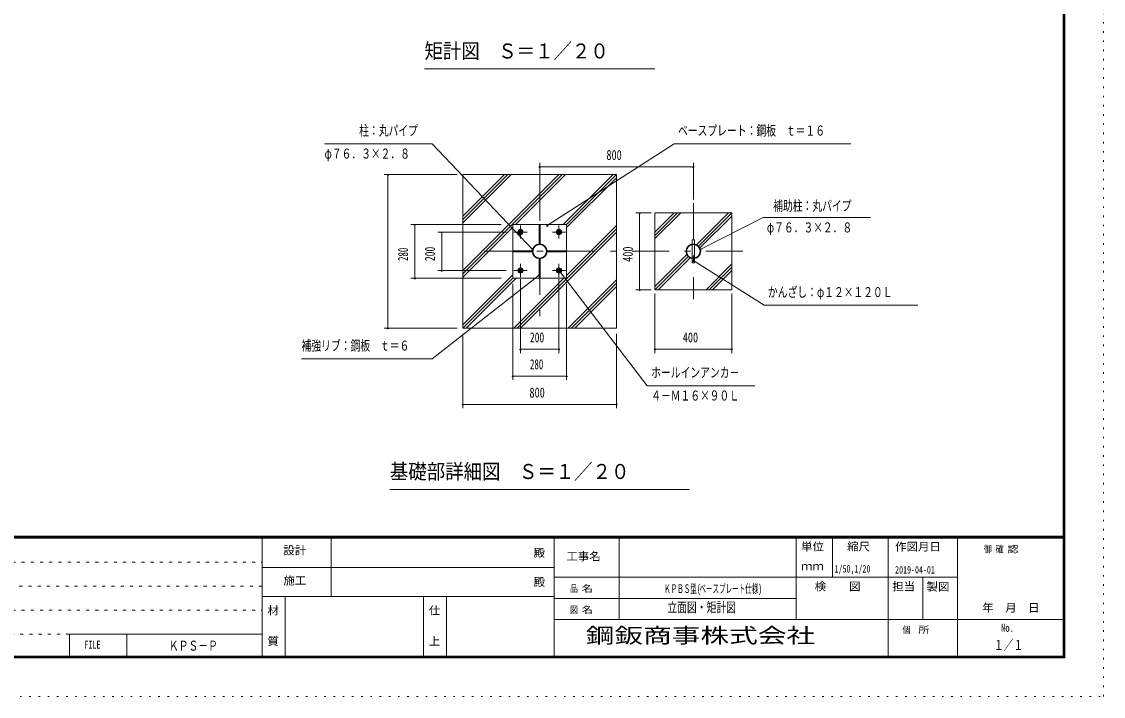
# Model space of a CAD drawing. Units: millimetres, scale not verified, with parts at other scales. Extents: x -23448 to 23452, y -10500 to 10500.
# Drawn here: x 9373 to 23452, y -10500 to -1715 of the extents above; entities that cross this region are included whole.
import ezdxf
from ezdxf.enums import TextEntityAlignment as Align

# ---------------------------------------------------------------- set-up
doc = ezdxf.new("R2010")
doc.units = ezdxf.units.MM
doc.header["$LTSCALE"] = 40
for name, pattern in [('USER1', [3, 1, -2]), ('USER3', [24, 12, -5, 2, -5]), ('USER4', [3, 0.5, -2.5])]:
    doc.linetypes.add(name, pattern=pattern)
doc.layers.add('0-1_0-F', color=7, linetype='Continuous')
for name, color, linetype, lineweight in [('0-6_2-0BOLD', 7, 'Continuous', 18), ('0-8_2-2CENTER', 3, 'USER3', 18), ('0-9_2-4THIN', 4, 'Continuous', 18), ('0-A_2-5DIM', 3, 'Continuous', 18), ('0-B_2-6HATCH', 2, 'Continuous', 18), ('0-C_F-F', 5, 'Continuous', 18), ('0-D_F-E_J_ADD', 5, 'USER4', 18)]:
    doc.layers.add(name, color=color, linetype=linetype, lineweight=lineweight)
doc.styles.add('ＭＳ ゴシック', font='')
doc.styles.get('ＭＳ ゴシック').set_extended_font_data('MS Gothic')

msp = doc.modelspace()

# ---------------------------------------------------------------- linework, layer by layer
at = {"layer": '0-6_2-0BOLD'}
for p, q in [((18615.46, -4205.07), (17615.46, -4205.07)), ((17615.46, -4205.07), (17615.46, -5205.07)), ((18615.46, -5205.07), (18615.46, -4205.07)), ((16107.96, -4559.69), (16122.96, -4559.69)), ((18100.46, -4555.07), (18130.46, -4555.07)), ((18100.46, -4610.88), (18100.46, -4555.07)), ((18100.46, -4792.16), (18100.46, -4617.98)), ((18130.46, -4610.88), (18130.46, -4555.07)), ((18130.46, -4792.16), (18130.46, -4617.98)), ((15970.09, -4712.57), (15970.09, -4697.57)), ((16260.84, -4697.57), (16260.84, -4712.57)), ((16122.96, -4850.44), (16107.96, -4850.44)), ((18100.46, -4855.07), (18100.46, -4799.26)), ((18100.46, -4855.07), (18130.46, -4855.07)), ((18130.46, -4855.07), (18130.46, -4799.26)), ((17615.46, -5205.07), (18615.46, -5205.07))]:
    msp.add_line(p, q, dxfattribs=at)
for points in [[(15115.47, -3705.07), (17115.47, -3705.07), (17115.47, -5705.07), (15115.47, -5705.07)], [(15765.46, -4355.07), (16465.46, -4355.07), (16465.46, -5055.07), (15765.46, -5055.07)], [(16107.96, -4359.69), (16107.96, -4609.69), (16122.96, -4609.69), (16122.96, -4359.69)], [(15853.19, -4433.82), (15840.93, -4455.07), (15853.19, -4476.32), (15877.73, -4476.32), (15890, -4455.07), (15877.73, -4433.82)], [(16353.19, -4476.32), (16377.73, -4476.32), (16390, -4455.07), (16377.73, -4433.82), (16353.19, -4433.82), (16340.92, -4455.07)], [(16020.09, -4712.57), (16020.09, -4697.57), (15770.09, -4697.57), (15770.09, -4712.57)], [(16210.84, -4697.57), (16210.84, -4712.57), (16460.84, -4712.57), (16460.84, -4697.57)], [(16122.96, -4800.44), (16122.96, -5050.44), (16107.96, -5050.44), (16107.96, -4800.44)], [(15877.73, -4933.82), (15853.19, -4933.82), (15840.93, -4955.07), (15853.19, -4976.32), (15877.73, -4976.32), (15890, -4955.07)], [(16353.19, -4933.82), (16340.92, -4955.07), (16353.19, -4976.32), (16377.73, -4976.32), (16390, -4955.07), (16377.73, -4933.82)]]:
    msp.add_lwpolyline(points, close=True, dxfattribs=at)
for centre, radius in [((15865.47, -4455.07), 35), ((15865.47, -4455.07), 26.88), ((15865.47, -4455.07), 20.62), ((15865.47, -4455.07), 15), ((16365.46, -4455.07), 35), ((16365.46, -4455.07), 26.88), ((16365.46, -4455.07), 20.62), ((16365.46, -4455.07), 15), ((16115.46, -4705.07), 95.38), ((16115.46, -4705.07), 88.38), ((18115.46, -4705.07), 95.38), ((18115.46, -4705.07), 88.38), ((15865.47, -4955.07), 35), ((16365.46, -4955.07), 35), ((15865.47, -4955.07), 26.88), ((15865.47, -4955.07), 20.62), ((15865.47, -4955.07), 15), ((16365.46, -4955.07), 26.88), ((16365.46, -4955.07), 20.62), ((16365.46, -4955.07), 15)]:
    msp.add_circle(centre, radius, dxfattribs=at)
at = {"layer": '0-8_2-2CENTER'}
for p, q in [((16115.46, -3830.07), (16115.46, -5580.07)), ((18115.46, -4080.07), (18115.46, -5330.07)), ((15780.11, -4455.07), (15950.83, -4455.07)), ((15865.47, -4540.43), (15865.47, -4369.71)), ((16450.82, -4455.07), (16280.1, -4455.07)), ((16365.46, -4540.43), (16365.46, -4369.71)), ((18759.18, -4705.07), (15240.47, -4705.07)), ((15865.47, -4869.71), (15865.47, -5040.43)), ((16365.46, -5040.43), (16365.46, -4869.71)), ((15780.11, -4955.07), (15950.83, -4955.07)), ((16280.1, -4955.07), (16450.82, -4955.07))]:
    msp.add_line(p, q, dxfattribs=at)
at = {"layer": '0-9_2-4THIN'}
for centre in [(15865.47, -4455.07), (16365.46, -4455.07), (15865.47, -4955.07), (16365.46, -4955.07)]:
    msp.add_circle(centre, 11.25, dxfattribs=at)
at = {"layer": '0-A_2-5DIM'}
for p, q in [((14615.46, -2330.07), (17615.46, -2330.07)), ((13315.46, -3305.07), (14715.46, -3305.07)), ((14715.46, -3305.07), (16025.92, -4684.85)), ((16214.24, -4371.48), (17865.47, -3305.07)), ((17865.47, -3305.07), (20165.47, -3305.07)), ((16125.46, -3605.07), (16105.46, -3605.07)), ((16115.46, -3955.07), (16115.46, -3555.07)), ((16115.46, -3605.07), (18115.46, -3605.07)), ((18125.46, -3605.07), (18105.46, -3605.07)), ((18115.46, -3555.07), (18115.46, -4030.07)), ((14090.47, -3705.07), (15040.47, -3705.07)), ((14150.47, -3705.07), (14130.47, -3705.07)), ((14140.47, -5705.07), (14140.47, -3705.07)), ((17366.46, -4205.07), (17565.46, -4205.07)), ((17426.46, -4205.07), (17406.46, -4205.07)), ((17416.46, -4205.07), (17416.46, -5205.07)), ((14440.46, -4355.07), (15615.46, -4355.07)), ((14500.46, -4355.07), (14480.46, -4355.07)), ((14490.46, -5055.07), (14490.46, -4355.07)), ((19022.32, -4266.6), (18205.11, -4680.09)), ((20422.32, -4266.6), (19022.32, -4266.6)), ((15677.96, -4455.07), (14790.46, -4455.07)), ((14850.46, -4455.07), (14830.46, -4455.07)), ((14840.46, -4455.07), (14840.46, -4955.07)), ((16224.24, -4371.48), (16204.24, -4371.48)), ((16035.92, -4684.85), (16015.92, -4684.85)), ((18215.11, -4680.09), (18195.11, -4680.09)), ((18130.57, -4830.49), (18110.57, -4830.49)), ((19036.2, -5408.37), (18120.57, -4830.49)), ((15615.46, -5055.07), (14440.46, -5055.07)), ((14500.46, -5055.07), (14480.46, -5055.07)), ((14790.46, -4955.07), (15677.96, -4955.07)), ((14850.46, -4955.07), (14830.46, -4955.07)), ((15865.46, -5067.57), (15865.46, -6030.07)), ((16121.08, -5013.62), (16101.08, -5013.62)), ((16365.46, -6030.07), (16365.46, -5067.57)), ((16389.58, -4967.87), (16369.58, -4967.87)), ((15765.47, -6380.07), (15765.47, -5130.44)), ((16465.46, -5130.44), (16465.46, -6380.07)), ((17366.46, -5205.07), (17565.46, -5205.07)), ((17426.46, -5205.07), (17406.46, -5205.07)), ((17615.46, -6030.07), (17615.46, -5255.07)), ((18615.46, -5255.07), (18615.46, -6030.07)), ((21036.2, -5408.37), (19036.2, -5408.37)), ((15040.47, -5705.07), (14090.47, -5705.07)), ((14150.47, -5705.07), (14130.47, -5705.07)), ((15115.47, -5780.07), (15115.47, -6748.46)), ((17115.47, -6748.46), (17115.47, -5780.07)), ((15875.46, -5980.07), (15855.46, -5980.07)), ((15865.46, -5980.07), (16365.46, -5980.07)), ((16375.46, -5980.07), (16355.46, -5980.07)), ((17625.46, -5980.07), (17605.46, -5980.07)), ((18625.46, -5980.07), (18605.46, -5980.07)), ((15775.46, -6330.07), (15755.46, -6330.07)), ((16465.46, -6330.07), (15765.47, -6330.07)), ((16475.46, -6330.07), (16455.46, -6330.07)), ((15125.47, -6698.46), (15105.47, -6698.46)), ((15115.47, -6698.46), (17115.47, -6698.46)), ((17125.47, -6698.46), (17105.47, -6698.46)), ((18065.47, -7805.07), (14165.47, -7805.07))]:
    msp.add_line(p, q, dxfattribs=at)
for points in [[(16111.08, -5013.62), (14715.46, -6105.07), (13015.46, -6105.07)], [(16379.58, -4967.87), (17515.46, -6455.07), (18915.47, -6455.07)], [(18615.46, -5980.07), (17615.46, -5980.07), (18615.46, -5980.07)]]:
    msp.add_lwpolyline(points, dxfattribs=at)
for centre in [(16115.46, -3605.07), (18115.46, -3605.07), (14140.47, -3705.07), (17416.46, -4205.07), (14490.46, -4355.07), (14840.46, -4455.07), (16214.24, -4371.48), (16025.92, -4684.85), (18205.11, -4680.09), (18120.57, -4830.49), (14490.46, -5055.07), (14840.46, -4955.07), (16111.08, -5013.62), (16379.58, -4967.87), (17416.46, -5205.07), (14140.47, -5705.07), (15865.46, -5980.07), (16365.46, -5980.07), (17615.46, -5980.07), (18615.46, -5980.07), (15765.46, -6330.07), (16465.46, -6330.07), (15115.47, -6698.46), (17115.47, -6698.46)]:
    msp.add_arc(centre, 10, 180, 0, dxfattribs=at)
at = {"layer": '0-B_2-6HATCH'}
for p, q in [((15115.47, -4997.95), (16408.36, -3705.07)), ((16365.93, -3705.07), (15115.47, -4955.53)), ((15115.47, -4333.28), (15743.67, -3705.07)), ((15701.24, -3705.07), (15115.47, -4290.85)), ((15115.47, -4248.42), (15658.82, -3705.07)), ((16450.78, -3705.07), (15800.78, -4355.07)), ((16423.04, -4355.07), (17073.04, -3705.07)), ((17115.47, -3705.07), (16465.46, -4355.07)), ((16465.46, -4397.49), (17115.47, -3747.49)), ((17865.93, -4205.07), (17615.46, -4455.53)), ((17615.46, -4497.96), (17908.36, -4205.07)), ((17950.79, -4205.07), (17615.46, -4540.39)), ((18158.27, -4619.84), (18573.04, -4205.07)), ((18615.46, -4205.07), (18182.9, -4637.63)), ((18200.69, -4662.26), (18615.46, -4247.49)), ((15765.46, -4390.39), (15115.47, -5040.38)), ((15822.57, -5705.07), (17115.47, -4412.17)), ((17115.47, -4454.59), (15865, -5705.07)), ((16465.46, -5019.75), (17115.47, -4369.74)), ((18030.23, -4747.88), (17615.46, -5162.64)), ((17615.47, -5205.07), (18048.02, -4772.51)), ((17657.89, -5205.07), (18072.66, -4790.3)), ((18615.46, -4869.75), (18280.14, -5205.07)), ((18322.57, -5205.07), (18615.46, -4912.18)), ((15765.46, -5012.64), (15115.47, -5662.63)), ((15115.47, -5705.06), (15765.46, -5055.07)), ((15157.89, -5705.07), (15807.89, -5055.07)), ((16430.14, -5055.07), (15780.15, -5705.07)), ((18615.46, -4954.6), (18365, -5205.07)), ((16487.26, -5705.07), (17115.47, -5076.84)), ((17115.47, -5119.27), (16529.68, -5705.07)), ((16572.11, -5705.07), (17115.47, -5161.69))]:
    msp.add_line(p, q, dxfattribs=at)
at = {"layer": '0-C_F-F'}
for p, q in [((-5723.12, -8415), (22926.87, -8415)), ((22926.87, -8417.5), (-5723.12, -8417.5)), ((-5723.12, -8420), (22926.87, -8420)), ((22926.87, -8422.5), (-5723.12, -8422.5)), ((-5723.12, -8425), (22926.87, -8425)), ((22926.87, -8427.5), (-5723.12, -8427.5)), ((-5723.12, -8430), (22926.87, -8430)), ((22926.87, -8432.5), (-5723.12, -8432.5)), ((-5723.12, -8435), (22926.87, -8435)), ((22926.87, -8437.5), (-5723.12, -8437.5)), ((-5723.12, -8440), (22926.87, -8440)), ((12501.88, -8440), (12501.88, -10000)), ((13401.88, -9200), (13401.88, -8440)), ((16301.88, -8440), (16301.88, -10000)), ((17151.88, -9500), (17151.88, -8440)), ((19451.88, -9500), (19451.88, -8440)), ((19926.88, -8440), (19926.88, -8950)), ((20651.88, -10000), (20651.88, -8440)), ((21551.88, -8440), (21551.88, -10000)), ((16301.88, -8820), (12501.88, -8820)), ((21551.88, -8950), (16301.88, -8950)), ((21101.87, -8950), (21101.87, -9500)), ((12501.88, -9200), (16301.88, -9200)), ((12801.88, -10000), (12801.88, -9200)), ((14601.88, -10000), (14601.88, -9200)), ((14901.87, -9200), (14901.87, -10000)), ((16301.88, -9225), (19451.88, -9225)), ((22951.87, -9500), (16301.88, -9500)), ((10743.88, -10000), (10743.88, -9688))]:
    msp.add_line(p, q, dxfattribs=at)
at = {"layer": '0-C_F-F', "color": 6, "linetype": 'USER1'}
for p, q in [((-5748.12, -8752), (12501.88, -8752)), ((12501.88, -9064), (-5748.12, -9064)), ((-5748.12, -9376), (12501.88, -9376)), ((9993.88, -9688), (-5748.12, -9688))]:
    msp.add_line(p, q, dxfattribs=at)
at = {"layer": '0-C_F-F'}
for points in [[(-5748.12, 10100), (-5748.12, -10000), (22951.87, -10000), (22951.87, 10100)], [(-5745.62, 10097.5), (22949.37, 10097.5), (22949.37, -9997.5), (-5745.62, -9997.5)], [(-5743.12, 10095), (-5743.12, -9995), (22946.87, -9995), (22946.87, 10095)], [(-5740.62, 10092.5), (22944.37, 10092.5), (22944.37, -9992.5), (-5740.62, -9992.5)], [(-5738.12, 10090), (22941.87, 10090), (22941.87, -9990), (-5738.12, -9990)], [(-5735.62, 10087.5), (22939.37, 10087.5), (22939.37, -9987.5), (-5735.62, -9987.5)], [(-5733.12, 10085), (22936.87, 10085), (22936.87, -9985), (-5733.12, -9985)], [(-5730.62, 10082.5), (-5730.62, -9982.5), (22934.38, -9982.5), (22934.38, 10082.5)], [(-5728.12, 10080), (-5728.12, -9980), (22931.87, -9980), (22931.87, 10080)], [(-5725.62, 10077.5), (-5725.62, -9977.5), (22929.37, -9977.5), (22929.37, 10077.5)], [(-5723.12, 10075), (22926.87, 10075), (22926.87, -9975), (-5723.12, -9975)]]:
    msp.add_lwpolyline(points, close=True, dxfattribs=at)
msp.add_lwpolyline([(12501.88, -9688), (9993.88, -9688), (9993.88, -10000)], dxfattribs=at)
at = {"layer": '0-D_F-E_J_ADD'}
msp.add_lwpolyline([(-6248.13, 10500), (-6248.13, -10500), (23451.87, -10500), (23451.87, 10500)], close=True, dxfattribs=at)

# ---------------------------------------------------------------- texts
at = {"layer": '0-1_0-F', "style": 'ＭＳ ゴシック'}
for s, height, width, p in [('1/50,1/20', 97.68, 0.65, (19953.06, -8916.7)), ('2019-04-01', 97.68, 0.65, (20741.17, -8930.02)), ('ＫＰＢＳ型(', 110.7, 0.55, (17734.8, -9187.5)), ('ベースプレート仕様)', 110.7, 0.55, (18194.08, -9187.5)), ('立面図・矩計図', 130.2, 0.7, (17776.88, -9444.74)), ('ＫＰＳ－Ｐ', 130.2, 0.7, (11289.2, -9944)), ('１／１', 130.2, 0.7, (22026.87, -9934.49))]:
    msp.add_text(s, height=height, dxfattribs=dict(at, width=width)).set_placement(p, align=Align.BOTTOM_LEFT)
at = {"layer": '0-A_2-5DIM', "color": 7, "style": 'ＭＳ ゴシック'}
for s, height, width, p in [('矩計図\u3000Ｓ＝１／２０', 195.4, 0.9, (14615.46, -2253.42)), ('柱：丸パイプ', 130.2, 0.7, (13765.47, -3237.3)), ('ベースプレート：鋼板\u3000ｔ＝１６', 130.2, 0.7, (17915.47, -3237.3)), ('φ７６．３×２．８', 130.2, 0.7, (13315.46, -3537.3)), ('800', 130.2, 0.75, (16984.06, -3555.07)), ('補助柱：丸パイプ', 130.2, 0.7, (19153.18, -4216.6)), ('φ７６．３×２．８', 130.2, 0.7, (19072.32, -4498.83)), ('かんざし：φ１２×１２０Ｌ', 130.2, 0.7, (19086.2, -5340.6)), ('200', 130.2, 0.7, (15988.2, -5930.07)), ('400', 130.2, 0.75, (17977.84, -5930.07)), ('補強リブ：鋼板\u3000ｔ＝６', 130.2, 0.7, (13015.46, -6037.3)), ('280', 130.2, 0.65, (15989.52, -6280.07)), ('ホールインアンカ－', 130.2, 0.7, (17565.46, -6387.3)), ('800', 130.2, 0.75, (15982.61, -6648.46)), ('４－Ｍ１６×９０Ｌ', 130.2, 0.7, (17565.46, -6687.3)), ('基礎部詳細図\u3000Ｓ＝１／２０', 195.4, 0.9, (14165.47, -7728.42)), ('鋼鈑商事株式会社', 195.4, 1.4, (16715.09, -9863.48))]:
    msp.add_text(s, height=height, dxfattribs=dict(at, width=width)).set_placement(p, align=Align.BOTTOM_LEFT)
for s, width, p in [('280', 0.65, (14440.46, -4831.01)), ('200', 0.7, (14790.46, -4832.33)), ('400', 0.75, (17366.46, -4842.69))]:
    msp.add_text(s, height=130.2, rotation=90, dxfattribs=dict(at, width=width)).set_placement(p, align=Align.BOTTOM_LEFT)
at = {"layer": '0-C_F-F', "color": 7, "style": 'ＭＳ ゴシック'}
for s, height, width, p in [('設計', 104.2, 1.05, (12779.38, -8683.83)), ('殿', 104.2, 1.05, (16036.88, -8715.79)), ('単位', 104.2, 1.05, (19516.88, -8633.29)), ('縮尺', 104.2, 1.05, (20116.88, -8633.29)), ('作図月日', 104.2, 1.05, (20740.77, -8634.31)), ('御 ', 88.56, 0.85, (21894.63, -8654.43)), ('確 ', 88.56, 0.85, (22049.01, -8654.43)), ('認', 88.56, 1.2, (22203.4, -8654.43)), ('工事名', 104.2, 1.05, (16461.88, -8760.79)), ('ｍｍ', 104.2, 1.05, (19516.88, -8888.29)), ('施工', 104.2, 1.05, (12779.38, -9075.79)), ('殿', 104.2, 1.05, (16036.88, -9095.79)), ('検\u3000\u3000図', 104.2, 1.05, (19694.38, -9153.29)), ('担当', 104.2, 1.05, (20704.38, -9153.29)), ('製図', 104.2, 1.05, (21150.36, -9155.74)), ('品 ', 88.56, 0.85, (16508.13, -9167.5)), ('名', 88.56, 1.2, (16662.51, -9167.5)), ('\u3000年\u3000月\u3000日', 104.2, 1.05, (21725.61, -9430.22)), ('材', 104.2, 1.05, (12571.88, -9465.79)), ('仕', 104.2, 1.05, (14671.88, -9465.79)), ('図 ', 88.56, 0.85, (16508.13, -9442.5)), ('名', 88.56, 1.2, (16662.51, -9442.5)), ('No.', 104.2, 0.8, (22119.38, -9690.79)), ('個  ', 88.56, 0.85, (20836.88, -9705)), ('所', 88.56, 1.2, (21042.72, -9705)), ('FILE', 104.2, 0.7, (10190.13, -9909.79)), ('質', 104.2, 1.05, (12571.88, -9865.79)), ('上', 104.2, 1.05, (14671.88, -9865.79))]:
    msp.add_text(s, height=height, dxfattribs=dict(at, width=width)).set_placement(p, align=Align.BOTTOM_LEFT)

doc.saveas('drawing.dxf')
